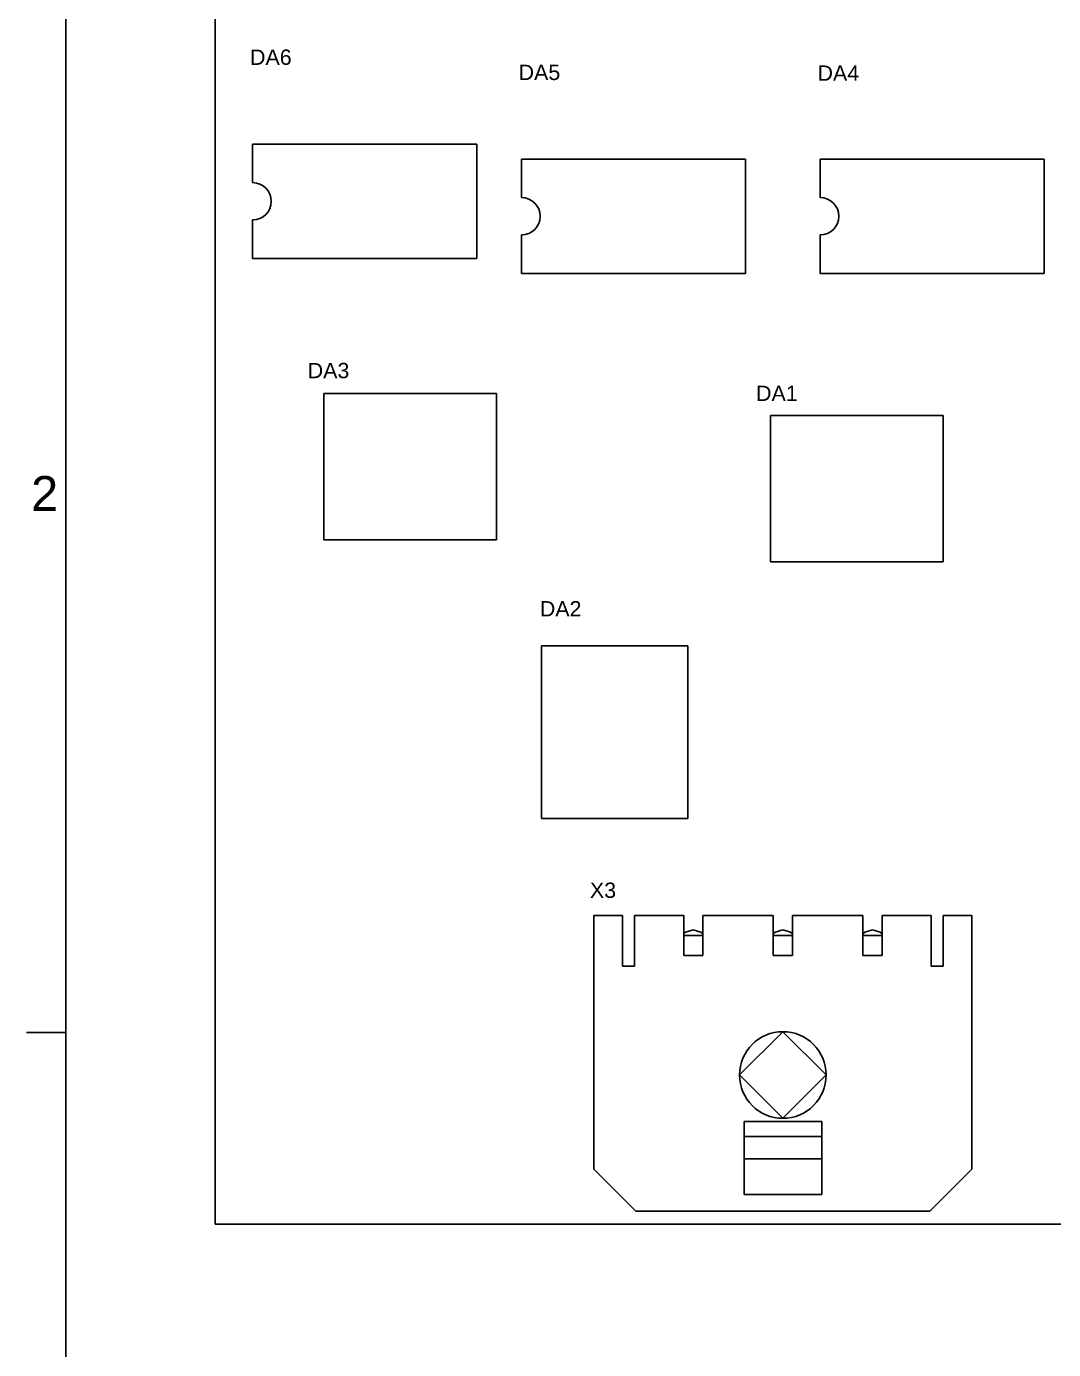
# Model space of a CAD drawing. Header units: inches. Extents: x 0 to 420, y -297 to 0.
# Drawn here: x 0 to 68.8, y -169.7 to -81.1 of the extents above; entities that cross this region are included whole.
import ezdxf

# ---------------------------------------------------------------- set-up
doc = ezdxf.new("R2010")
doc.units = ezdxf.units.IN
doc.header["$MEASUREMENT"] = 0
doc.styles.add('Arial0', font='arial.ttf', dxfattribs={"height": 2.265495})

msp = doc.modelspace()

# ---------------------------------------------------------------- linework, layer by layer
at = {"color": 18, "true_color": 0x000000}
for p, q in [((2.646, -294.354), (2.646, -2.646)), ((12.646, -161.354), (12.646, -19.354)), ((30.146, -89.024), (15.146, -89.024)), ((15.146, -89.024), (30.146, -89.024)), ((15.146, -91.604), (15.146, -89.024)), ((15.146, -89.024), (15.146, -91.604)), ((30.146, -96.684), (30.146, -89.024)), ((30.146, -89.024), (30.146, -96.684)), ((48.146, -90.024), (33.146, -90.024)), ((33.146, -90.024), (48.146, -90.024)), ((33.146, -92.604), (33.146, -90.024)), ((33.146, -90.024), (33.146, -92.604)), ((48.146, -97.684), (48.146, -90.024)), ((48.146, -90.024), (48.146, -97.684)), ((68.146, -90.024), (53.146, -90.024)), ((53.146, -90.024), (68.146, -90.024)), ((53.146, -92.604), (53.146, -90.024)), ((53.146, -90.024), (53.146, -92.604)), ((68.146, -97.684), (68.146, -90.024)), ((68.146, -90.024), (68.146, -97.684)), ((15.146, -96.684), (15.146, -94.104)), ((15.146, -94.104), (15.146, -96.684)), ((33.146, -97.684), (33.146, -95.104)), ((33.146, -95.104), (33.146, -97.684)), ((53.146, -97.684), (53.146, -95.104)), ((53.146, -95.104), (53.146, -97.684)), ((30.146, -96.684), (15.146, -96.684)), ((15.146, -96.684), (30.146, -96.684)), ((48.146, -97.684), (33.146, -97.684)), ((33.146, -97.684), (48.146, -97.684)), ((68.146, -97.684), (53.146, -97.684)), ((53.146, -97.684), (68.146, -97.684)), ((19.918, -105.714), (19.918, -115.518)), ((31.474, -105.714), (19.918, -105.714)), ((19.918, -105.714), (19.918, -115.518)), ((19.918, -105.714), (31.474, -105.714)), ((31.474, -115.518), (31.474, -105.714)), ((31.474, -105.714), (31.474, -115.518)), ((61.374, -107.19), (49.818, -107.19)), ((49.818, -107.19), (49.818, -116.994)), ((49.818, -116.994), (49.818, -107.19)), ((61.374, -107.19), (49.818, -107.19)), ((61.374, -116.994), (61.374, -107.19)), ((61.374, -116.994), (61.374, -107.19)), ((19.918, -115.518), (31.474, -115.518)), ((19.918, -115.518), (31.474, -115.518)), ((49.818, -116.994), (61.374, -116.994)), ((61.374, -116.994), (49.818, -116.994)), ((44.286, -122.626), (34.482, -122.626)), ((34.482, -122.626), (34.482, -134.182)), ((44.286, -122.626), (34.482, -122.626)), ((34.482, -122.626), (34.482, -134.182)), ((44.286, -134.182), (44.286, -122.626)), ((44.286, -122.626), (44.286, -134.182)), ((34.482, -134.182), (44.286, -134.182)), ((44.286, -134.182), (34.482, -134.182)), ((39.916, -140.664), (37.996, -140.664)), ((37.996, -140.664), (37.996, -157.664)), ((37.996, -140.664), (39.916, -140.664)), ((37.996, -157.664), (37.996, -140.664)), ((39.916, -144.064), (39.916, -140.664)), ((39.916, -140.664), (39.916, -144.064)), ((44.006, -140.664), (40.716, -140.664)), ((40.716, -140.664), (40.716, -144.064)), ((40.716, -140.664), (40.716, -144.064)), ((40.716, -140.664), (44.006, -140.664)), ((44.006, -141.91), (44.006, -140.664)), ((44.006, -143.364), (44.006, -140.664)), ((50.006, -140.664), (45.286, -140.664)), ((45.286, -140.664), (45.286, -141.91)), ((45.286, -143.364), (45.286, -140.664)), ((45.286, -140.664), (50.006, -140.664)), ((50.006, -141.91), (50.006, -140.664)), ((50.006, -143.364), (50.006, -140.664)), ((56.006, -140.664), (51.286, -140.664)), ((51.286, -140.664), (51.286, -141.91)), ((51.286, -143.364), (51.286, -140.664)), ((51.286, -140.664), (56.006, -140.664)), ((56.006, -141.91), (56.006, -140.664)), ((56.006, -143.364), (56.006, -140.664)), ((60.576, -140.664), (57.286, -140.664)), ((57.286, -140.664), (57.286, -141.91)), ((57.286, -143.364), (57.286, -140.664)), ((57.286, -140.664), (60.576, -140.664)), ((60.576, -144.064), (60.576, -140.664)), ((60.576, -140.664), (60.576, -144.064)), ((63.296, -140.664), (61.376, -140.664)), ((61.376, -140.664), (61.376, -144.064)), ((61.376, -140.664), (63.296, -140.664)), ((61.376, -140.664), (61.376, -144.064)), ((63.296, -157.664), (63.296, -140.664)), ((63.296, -157.664), (63.296, -140.664)), ((44.646, -141.644), (44.136, -141.78)), ((44.136, -141.78), (44.646, -141.644)), ((45.156, -141.78), (44.646, -141.644)), ((44.646, -141.644), (45.156, -141.78)), ((50.646, -141.644), (50.136, -141.78)), ((50.136, -141.78), (50.646, -141.644)), ((51.156, -141.78), (50.646, -141.644)), ((50.646, -141.644), (51.156, -141.78)), ((56.646, -141.644), (56.136, -141.78)), ((56.136, -141.78), (56.646, -141.644)), ((57.156, -141.78), (56.646, -141.644)), ((56.646, -141.644), (57.156, -141.78)), ((44.136, -141.78), (44.006, -141.91)), ((44.006, -141.91), (44.136, -141.78)), ((44.006, -142.024), (45.286, -142.024)), ((45.286, -141.91), (45.156, -141.78)), ((45.156, -141.78), (45.286, -141.91)), ((50.136, -141.78), (50.006, -141.91)), ((50.006, -141.91), (50.136, -141.78)), ((50.006, -142.024), (51.286, -142.024)), ((51.286, -141.91), (51.156, -141.78)), ((51.156, -141.78), (51.286, -141.91)), ((56.136, -141.78), (56.006, -141.91)), ((56.006, -141.91), (56.136, -141.78)), ((56.006, -142.024), (57.286, -142.024)), ((57.286, -141.91), (57.156, -141.78)), ((57.156, -141.78), (57.286, -141.91)), ((44.006, -143.364), (45.286, -143.364)), ((50.006, -143.364), (51.286, -143.364)), ((56.006, -143.364), (57.286, -143.364)), ((40.716, -144.064), (39.916, -144.064)), ((39.916, -144.064), (40.716, -144.064)), ((61.376, -144.064), (60.576, -144.064)), ((60.576, -144.064), (61.376, -144.064)), ((0, -148.5), (2.646, -148.5)), ((50.646, -148.454), (47.746, -151.354)), ((53.546, -151.354), (50.646, -148.454)), ((47.746, -151.354), (50.646, -154.254)), ((50.646, -154.254), (53.546, -151.354)), ((48.046, -154.464), (53.246, -154.464)), ((48.046, -154.464), (48.046, -154.722)), ((48.046, -154.722), (48.046, -154.964)), ((48.046, -155.172), (48.046, -154.964)), ((53.246, -154.464), (53.246, -154.722)), ((53.246, -154.722), (53.246, -154.964)), ((53.246, -155.172), (53.246, -154.964)), ((48.046, -155.172), (48.046, -155.33)), ((48.046, -155.33), (48.046, -155.43)), ((48.046, -155.43), (48.046, -155.464)), ((48.046, -155.464), (53.246, -155.464)), ((48.046, -156.964), (48.046, -155.464)), ((53.246, -155.172), (53.246, -155.33)), ((53.246, -155.33), (53.246, -155.43)), ((53.246, -155.43), (53.246, -155.464)), ((53.246, -156.964), (53.246, -155.464)), ((37.996, -157.664), (40.796, -160.464)), ((37.996, -157.664), (40.796, -160.464)), ((48.046, -156.964), (53.246, -156.964)), ((48.046, -159.364), (48.046, -156.964)), ((53.246, -159.364), (53.246, -156.964)), ((60.496, -160.464), (63.296, -157.664)), ((60.496, -160.464), (63.296, -157.664)), ((48.046, -159.364), (53.246, -159.364)), ((40.796, -160.464), (60.496, -160.464)), ((40.796, -160.464), (60.496, -160.464)), ((168.646, -161.354), (12.646, -161.354))]:
    msp.add_line(p, q, dxfattribs=at)
at = {"color": 7, "true_color": 0xffffff}
for p, q in [((30.146, -89.024), (15.146, -89.024)), ((15.146, -89.024), (30.146, -89.024)), ((15.146, -91.604), (15.146, -89.024)), ((15.146, -89.024), (15.146, -91.604)), ((30.146, -96.684), (30.146, -89.024)), ((30.146, -89.024), (30.146, -96.684)), ((48.146, -90.024), (33.146, -90.024)), ((33.146, -90.024), (48.146, -90.024)), ((33.146, -92.604), (33.146, -90.024)), ((33.146, -90.024), (33.146, -92.604)), ((48.146, -97.684), (48.146, -90.024)), ((48.146, -90.024), (48.146, -97.684)), ((68.146, -90.024), (53.146, -90.024)), ((53.146, -90.024), (68.146, -90.024)), ((53.146, -92.604), (53.146, -90.024)), ((53.146, -90.024), (53.146, -92.604)), ((68.146, -97.684), (68.146, -90.024)), ((68.146, -90.024), (68.146, -97.684)), ((15.146, -96.684), (15.146, -94.104)), ((15.146, -94.104), (15.146, -96.684)), ((33.146, -97.684), (33.146, -95.104)), ((33.146, -95.104), (33.146, -97.684)), ((53.146, -97.684), (53.146, -95.104)), ((53.146, -95.104), (53.146, -97.684)), ((30.146, -96.684), (15.146, -96.684)), ((15.146, -96.684), (30.146, -96.684)), ((48.146, -97.684), (33.146, -97.684)), ((33.146, -97.684), (48.146, -97.684)), ((68.146, -97.684), (53.146, -97.684)), ((53.146, -97.684), (68.146, -97.684)), ((19.918, -105.714), (19.918, -115.518)), ((31.474, -105.714), (19.918, -105.714)), ((19.918, -105.714), (19.918, -115.518)), ((19.918, -105.714), (31.474, -105.714)), ((31.474, -115.518), (31.474, -105.714)), ((31.474, -105.714), (31.474, -115.518)), ((61.374, -107.19), (49.818, -107.19)), ((49.818, -107.19), (49.818, -116.994)), ((49.818, -116.994), (49.818, -107.19)), ((61.374, -107.19), (49.818, -107.19)), ((61.374, -116.994), (61.374, -107.19)), ((61.374, -116.994), (61.374, -107.19)), ((19.918, -115.518), (31.474, -115.518)), ((19.918, -115.518), (31.474, -115.518)), ((49.818, -116.994), (61.374, -116.994)), ((61.374, -116.994), (49.818, -116.994)), ((44.286, -122.626), (34.482, -122.626)), ((34.482, -122.626), (34.482, -134.182)), ((44.286, -122.626), (34.482, -122.626)), ((34.482, -122.626), (34.482, -134.182)), ((44.286, -134.182), (44.286, -122.626)), ((44.286, -122.626), (44.286, -134.182)), ((34.482, -134.182), (44.286, -134.182)), ((44.286, -134.182), (34.482, -134.182)), ((39.916, -140.664), (37.996, -140.664)), ((37.996, -140.664), (37.996, -157.664)), ((37.996, -140.664), (39.916, -140.664)), ((37.996, -157.664), (37.996, -140.664)), ((39.916, -144.064), (39.916, -140.664)), ((39.916, -140.664), (39.916, -144.064)), ((44.006, -140.664), (40.716, -140.664)), ((40.716, -140.664), (40.716, -144.064)), ((40.716, -140.664), (40.716, -144.064)), ((40.716, -140.664), (44.006, -140.664)), ((44.006, -141.91), (44.006, -140.664)), ((44.006, -143.364), (44.006, -140.664)), ((50.006, -140.664), (45.286, -140.664)), ((45.286, -140.664), (45.286, -141.91)), ((45.286, -143.364), (45.286, -140.664)), ((45.286, -140.664), (50.006, -140.664)), ((50.006, -141.91), (50.006, -140.664)), ((50.006, -143.364), (50.006, -140.664)), ((56.006, -140.664), (51.286, -140.664)), ((51.286, -140.664), (51.286, -141.91)), ((51.286, -143.364), (51.286, -140.664)), ((51.286, -140.664), (56.006, -140.664)), ((56.006, -141.91), (56.006, -140.664)), ((56.006, -143.364), (56.006, -140.664)), ((60.576, -140.664), (57.286, -140.664)), ((57.286, -140.664), (57.286, -141.91)), ((57.286, -143.364), (57.286, -140.664)), ((57.286, -140.664), (60.576, -140.664)), ((60.576, -144.064), (60.576, -140.664)), ((60.576, -140.664), (60.576, -144.064)), ((63.296, -140.664), (61.376, -140.664)), ((61.376, -140.664), (61.376, -144.064)), ((61.376, -140.664), (63.296, -140.664)), ((61.376, -140.664), (61.376, -144.064)), ((63.296, -157.664), (63.296, -140.664)), ((63.296, -157.664), (63.296, -140.664)), ((44.646, -141.644), (44.136, -141.78)), ((44.136, -141.78), (44.646, -141.644)), ((45.156, -141.78), (44.646, -141.644)), ((44.646, -141.644), (45.156, -141.78)), ((50.646, -141.644), (50.136, -141.78)), ((50.136, -141.78), (50.646, -141.644)), ((51.156, -141.78), (50.646, -141.644)), ((50.646, -141.644), (51.156, -141.78)), ((56.646, -141.644), (56.136, -141.78)), ((56.136, -141.78), (56.646, -141.644)), ((57.156, -141.78), (56.646, -141.644)), ((56.646, -141.644), (57.156, -141.78)), ((44.136, -141.78), (44.006, -141.91)), ((44.006, -141.91), (44.136, -141.78)), ((44.006, -142.024), (45.286, -142.024)), ((45.286, -141.91), (45.156, -141.78)), ((45.156, -141.78), (45.286, -141.91)), ((50.136, -141.78), (50.006, -141.91)), ((50.006, -141.91), (50.136, -141.78)), ((50.006, -142.024), (51.286, -142.024)), ((51.286, -141.91), (51.156, -141.78)), ((51.156, -141.78), (51.286, -141.91)), ((56.136, -141.78), (56.006, -141.91)), ((56.006, -141.91), (56.136, -141.78)), ((56.006, -142.024), (57.286, -142.024)), ((57.286, -141.91), (57.156, -141.78)), ((57.156, -141.78), (57.286, -141.91)), ((44.006, -143.364), (45.286, -143.364)), ((50.006, -143.364), (51.286, -143.364)), ((56.006, -143.364), (57.286, -143.364)), ((40.716, -144.064), (39.916, -144.064)), ((39.916, -144.064), (40.716, -144.064)), ((61.376, -144.064), (60.576, -144.064)), ((60.576, -144.064), (61.376, -144.064)), ((48.046, -154.464), (53.246, -154.464)), ((48.046, -154.464), (48.046, -154.722)), ((48.046, -154.722), (48.046, -154.964)), ((48.046, -155.172), (48.046, -154.964)), ((53.246, -154.464), (53.246, -154.722)), ((53.246, -154.722), (53.246, -154.964)), ((53.246, -155.172), (53.246, -154.964)), ((48.046, -155.172), (48.046, -155.33)), ((48.046, -155.33), (48.046, -155.43)), ((48.046, -155.43), (48.046, -155.464)), ((48.046, -155.464), (53.246, -155.464)), ((48.046, -156.964), (48.046, -155.464)), ((53.246, -155.172), (53.246, -155.33)), ((53.246, -155.33), (53.246, -155.43)), ((53.246, -155.43), (53.246, -155.464)), ((53.246, -156.964), (53.246, -155.464)), ((37.996, -157.664), (40.796, -160.464)), ((37.996, -157.664), (40.796, -160.464)), ((48.046, -156.964), (53.246, -156.964)), ((48.046, -159.364), (48.046, -156.964)), ((53.246, -159.364), (53.246, -156.964)), ((60.496, -160.464), (63.296, -157.664)), ((60.496, -160.464), (63.296, -157.664)), ((48.046, -159.364), (53.246, -159.364)), ((40.796, -160.464), (60.496, -160.464)), ((40.796, -160.464), (60.496, -160.464))]:
    msp.add_line(p, q, dxfattribs=at)
for centre in [(15.146, -92.854), (33.146, -93.854), (53.146, -93.854)]:
    msp.add_arc(centre, 1.25, 270, 90, dxfattribs=at)
at = {"color": 18, "true_color": 0x000000}
for centre, radius, start, end in [((15.146, -92.854), 1.25, 270, 90), ((33.146, -93.854), 1.25, 270, 90), ((53.146, -93.854), 1.25, 270, 90), ((50.646, -151.354), 2.9, 90, 180), ((50.646, -151.354), 2.9, 0, 90), ((50.646, -151.354), 2.9, 180, 270), ((50.646, -151.354), 2.9, 270, 0)]:
    msp.add_arc(centre, radius, start, end, dxfattribs=at)

# ---------------------------------------------------------------- texts
at = {"color": 18, "true_color": 0x000000, "style": 'Arial0'}
for s, height, p in [('DA6', 1.0259, (14.97, -83.718)), ('DA5', 1.0259, (32.953, -84.734)), ('DA4', 1.0259, (52.968, -84.784)), ('DA3', 1.0259, (18.831, -104.698)), ('DA1', 1.0259, (48.853, -106.222)), ('2', 2.337, (0.31, -113.586)), ('DA2', 1.0259, (34.375, -120.649)), ('X3', 1.0259, (37.728, -139.496))]:
    msp.add_text(s, height=height, dxfattribs=at).set_placement(p)

doc.saveas('drawing.dxf')
